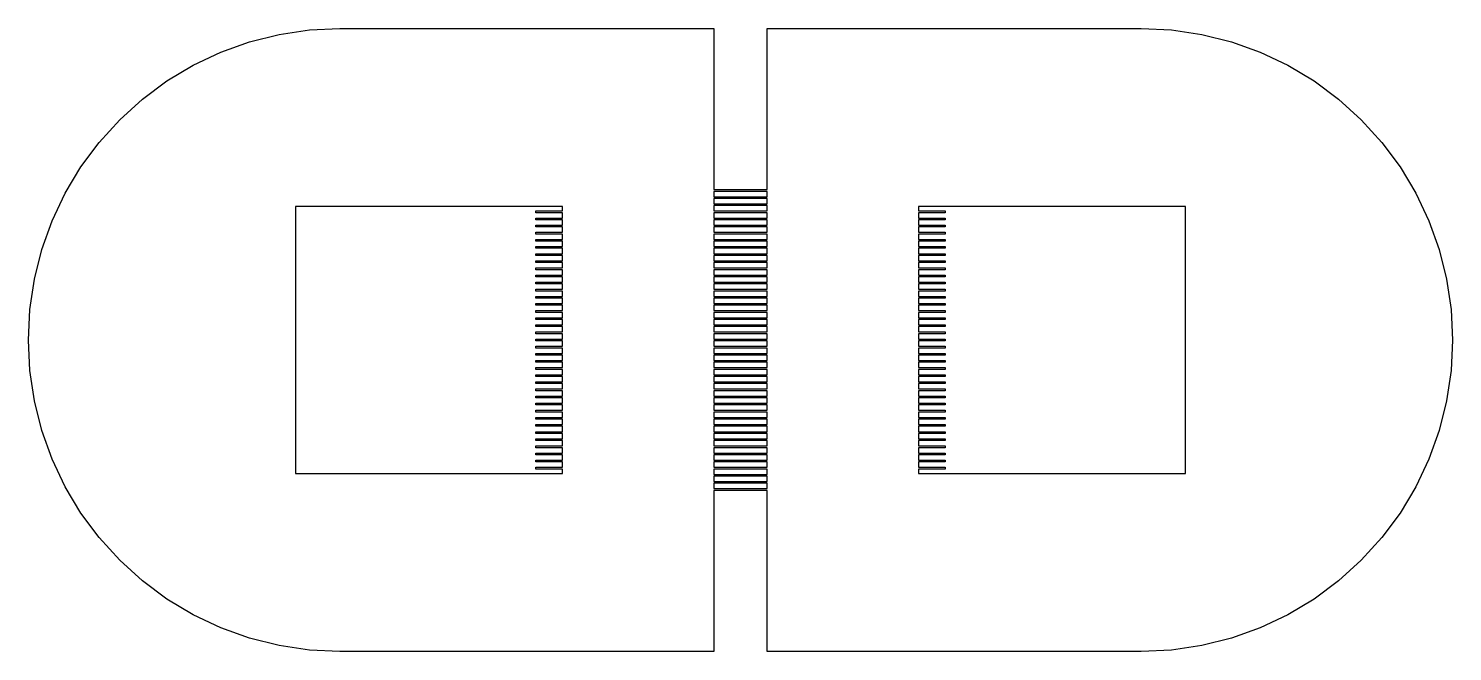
# Model space of a CAD drawing. Extents: x -25 to 123, y -44 to 109.
# Drawn here: x 0.51 to 8.69, y 23.52 to 27.1 of the extents above; entities that cross this region are included whole.
import ezdxf

# ---------------------------------------------------------------- set-up
doc = ezdxf.new("R2010")
doc.units = 0

msp = doc.modelspace()

# ---------------------------------------------------------------- linework, layer by layer
for p, q in [((1.95172, 27.0645), (2.12544, 27.0903)), ((2.12544, 27.0903), (2.30084, 27.0989)), ((2.30084, 27.0989), (4.4483, 27.0989)), ((4.4483, 27.0989), (4.4483, 26.1734)), ((4.75508, 26.1734), (4.75508, 27.0989)), ((4.75508, 27.0989), (6.90254, 27.0989)), ((6.90254, 27.0989), (7.07794, 27.0903)), ((7.07794, 27.0903), (7.25166, 27.0645)), ((1.61601, 26.9627), (1.78137, 27.0218)), ((1.78137, 27.0218), (1.95172, 27.0645)), ((7.25166, 27.0645), (7.42201, 27.0218)), ((7.42201, 27.0218), (7.58737, 26.9627)), ((1.45726, 26.8876), (1.61601, 26.9627)), ((7.58737, 26.9627), (7.74612, 26.8876)), ((1.30663, 26.7973), (1.45726, 26.8876)), ((7.74612, 26.8876), (7.89676, 26.7973)), ((1.16557, 26.6927), (1.30663, 26.7973)), ((7.89676, 26.7973), (8.03781, 26.6927)), ((1.03545, 26.5747), (1.16557, 26.6927)), ((8.03781, 26.6927), (8.16794, 26.5747)), ((0.9175, 26.4446), (1.03545, 26.5747)), ((8.16794, 26.5747), (8.28589, 26.4446)), ((0.8129, 26.3036), (0.9175, 26.4446)), ((8.28589, 26.4446), (8.39049, 26.3036)), ((0.72261, 26.1529), (0.8129, 26.3036)), ((8.39049, 26.3036), (8.48077, 26.1529)), ((0.64752, 25.9942), (0.72261, 26.1529)), ((4.4483, 26.1734), (4.75508, 26.1734)), ((4.75508, 26.1632), (4.4483, 26.1632)), ((4.4483, 26.1632), (4.4483, 26.1325)), ((4.4483, 26.1325), (4.75508, 26.1325)), ((4.75508, 26.1223), (4.4483, 26.1223)), ((4.4483, 26.1223), (4.4483, 26.0916)), ((4.75508, 26.1325), (4.75508, 26.1632)), ((4.75508, 26.0916), (4.75508, 26.1223)), ((8.48077, 26.1529), (8.55586, 25.9942)), ((3.57909, 26.0763), (2.0452, 26.0763)), ((2.0452, 26.0763), (2.0452, 24.5424)), ((3.4257, 26.0405), (3.4257, 26.0507)), ((3.4257, 26.0507), (3.57909, 26.0507)), ((3.57909, 26.0405), (3.4257, 26.0405)), ((3.57909, 26.0507), (3.57909, 26.0763)), ((3.57909, 26.0098), (3.57909, 26.0405)), ((4.4483, 26.0916), (4.75508, 26.0916)), ((4.75508, 26.0814), (4.4483, 26.0814)), ((4.4483, 26.0814), (4.4483, 26.0507)), ((4.4483, 26.0507), (4.75508, 26.0507)), ((4.75508, 26.0405), (4.4483, 26.0405)), ((4.4483, 26.0405), (4.4483, 26.0098)), ((4.75508, 26.0507), (4.75508, 26.0814)), ((4.75508, 26.0098), (4.75508, 26.0405)), ((7.15819, 26.0763), (5.6243, 26.0763)), ((5.6243, 26.0763), (5.6243, 26.0507)), ((5.6243, 26.0507), (5.77768, 26.0507)), ((5.77768, 26.0405), (5.6243, 26.0405)), ((5.6243, 26.0405), (5.6243, 26.0098)), ((5.77768, 26.0507), (5.77768, 26.0405)), ((7.15819, 24.5424), (7.15819, 26.0763)), ((0.58836, 25.8288), (0.64752, 25.9942)), ((3.4257, 25.9996), (3.4257, 26.0098)), ((3.4257, 26.0098), (3.57909, 26.0098)), ((3.57909, 25.9996), (3.4257, 25.9996)), ((3.4257, 25.9587), (3.4257, 25.9689)), ((3.4257, 25.9689), (3.57909, 25.9689)), ((3.57909, 25.9587), (3.4257, 25.9587)), ((3.57909, 25.9689), (3.57909, 25.9996)), ((3.57909, 25.928), (3.57909, 25.9587)), ((4.4483, 26.0098), (4.75508, 26.0098)), ((4.75508, 25.9996), (4.4483, 25.9996)), ((4.4483, 25.9996), (4.4483, 25.9689)), ((4.4483, 25.9689), (4.75508, 25.9689)), ((4.75508, 25.9587), (4.4483, 25.9587)), ((4.4483, 25.9587), (4.4483, 25.928)), ((4.75508, 25.9689), (4.75508, 25.9996)), ((4.75508, 25.928), (4.75508, 25.9587)), ((5.6243, 26.0098), (5.77768, 26.0098)), ((5.77768, 25.9996), (5.6243, 25.9996)), ((5.6243, 25.9996), (5.6243, 25.9689)), ((5.6243, 25.9689), (5.77768, 25.9689)), ((5.77768, 25.9587), (5.6243, 25.9587)), ((5.6243, 25.9587), (5.6243, 25.928)), ((5.77768, 26.0098), (5.77768, 25.9996)), ((5.77768, 25.9689), (5.77768, 25.9587)), ((8.55586, 25.9942), (8.61502, 25.8288)), ((3.4257, 25.9178), (3.4257, 25.928)), ((3.4257, 25.928), (3.57909, 25.928)), ((3.57909, 25.9178), (3.4257, 25.9178)), ((3.4257, 25.8769), (3.4257, 25.8871)), ((3.4257, 25.8871), (3.57909, 25.8871)), ((3.57909, 25.8769), (3.4257, 25.8769)), ((3.57909, 25.8871), (3.57909, 25.9178)), ((3.57909, 25.8462), (3.57909, 25.8769)), ((4.4483, 25.928), (4.75508, 25.928)), ((4.75508, 25.9178), (4.4483, 25.9178)), ((4.4483, 25.9178), (4.4483, 25.8871)), ((4.4483, 25.8871), (4.75508, 25.8871)), ((4.75508, 25.8769), (4.4483, 25.8769)), ((4.4483, 25.8769), (4.4483, 25.8462)), ((4.75508, 25.8871), (4.75508, 25.9178)), ((4.75508, 25.8462), (4.75508, 25.8769)), ((5.6243, 25.928), (5.77768, 25.928)), ((5.77768, 25.9178), (5.6243, 25.9178)), ((5.6243, 25.9178), (5.6243, 25.8871)), ((5.6243, 25.8871), (5.77768, 25.8871)), ((5.77768, 25.8769), (5.6243, 25.8769)), ((5.6243, 25.8769), (5.6243, 25.8462)), ((5.77768, 25.928), (5.77768, 25.9178)), ((5.77768, 25.8871), (5.77768, 25.8769)), ((0.54568, 25.6585), (0.58836, 25.8288)), ((3.4257, 25.836), (3.4257, 25.8462)), ((3.4257, 25.8462), (3.57909, 25.8462)), ((3.57909, 25.836), (3.4257, 25.836)), ((3.4257, 25.7951), (3.4257, 25.8053)), ((3.4257, 25.8053), (3.57909, 25.8053)), ((3.57909, 25.7951), (3.4257, 25.7951)), ((3.57909, 25.8053), (3.57909, 25.836)), ((3.57909, 25.7644), (3.57909, 25.7951)), ((4.4483, 25.8462), (4.75508, 25.8462)), ((4.75508, 25.836), (4.4483, 25.836)), ((4.4483, 25.836), (4.4483, 25.8053)), ((4.4483, 25.8053), (4.75508, 25.8053)), ((4.75508, 25.7951), (4.4483, 25.7951)), ((4.4483, 25.7951), (4.4483, 25.7644)), ((4.75508, 25.8053), (4.75508, 25.836)), ((4.75508, 25.7644), (4.75508, 25.7951)), ((5.6243, 25.8462), (5.77768, 25.8462)), ((5.77768, 25.836), (5.6243, 25.836)), ((5.6243, 25.836), (5.6243, 25.8053)), ((5.6243, 25.8053), (5.77768, 25.8053)), ((5.77768, 25.7951), (5.6243, 25.7951)), ((5.6243, 25.7951), (5.6243, 25.7644)), ((5.77768, 25.8462), (5.77768, 25.836)), ((5.77768, 25.8053), (5.77768, 25.7951)), ((8.61502, 25.8288), (8.6577, 25.6585)), ((3.4257, 25.7542), (3.4257, 25.7644)), ((3.4257, 25.7644), (3.57909, 25.7644)), ((3.57909, 25.7542), (3.4257, 25.7542)), ((3.4257, 25.7133), (3.4257, 25.7235)), ((3.4257, 25.7235), (3.57909, 25.7235)), ((3.57909, 25.7133), (3.4257, 25.7133)), ((3.57909, 25.7235), (3.57909, 25.7542)), ((3.57909, 25.6826), (3.57909, 25.7133)), ((4.4483, 25.7644), (4.75508, 25.7644)), ((4.75508, 25.7542), (4.4483, 25.7542)), ((4.4483, 25.7542), (4.4483, 25.7235)), ((4.4483, 25.7235), (4.75508, 25.7235)), ((4.75508, 25.7133), (4.4483, 25.7133)), ((4.4483, 25.7133), (4.4483, 25.6826)), ((4.75508, 25.7235), (4.75508, 25.7542)), ((4.75508, 25.6826), (4.75508, 25.7133)), ((5.6243, 25.7644), (5.77768, 25.7644)), ((5.77768, 25.7542), (5.6243, 25.7542)), ((5.6243, 25.7542), (5.6243, 25.7235)), ((5.6243, 25.7235), (5.77768, 25.7235)), ((5.77768, 25.7133), (5.6243, 25.7133)), ((5.6243, 25.7133), (5.6243, 25.6826)), ((5.77768, 25.7644), (5.77768, 25.7542)), ((5.77768, 25.7235), (5.77768, 25.7133)), ((0.51993, 25.4847), (0.54568, 25.6585)), ((3.4257, 25.6724), (3.4257, 25.6826)), ((3.4257, 25.6826), (3.57909, 25.6826)), ((3.57909, 25.6724), (3.4257, 25.6724)), ((3.4257, 25.6315), (3.4257, 25.6417)), ((3.4257, 25.6417), (3.57909, 25.6417)), ((3.57909, 25.6315), (3.4257, 25.6315)), ((3.57909, 25.6417), (3.57909, 25.6724)), ((3.57909, 25.6008), (3.57909, 25.6315)), ((4.4483, 25.6826), (4.75508, 25.6826)), ((4.75508, 25.6724), (4.4483, 25.6724)), ((4.4483, 25.6724), (4.4483, 25.6417)), ((4.4483, 25.6417), (4.75508, 25.6417)), ((4.75508, 25.6315), (4.4483, 25.6315)), ((4.4483, 25.6315), (4.4483, 25.6008)), ((4.75508, 25.6417), (4.75508, 25.6724)), ((4.75508, 25.6008), (4.75508, 25.6315)), ((5.6243, 25.6826), (5.77768, 25.6826)), ((5.77768, 25.6724), (5.6243, 25.6724)), ((5.6243, 25.6724), (5.6243, 25.6417)), ((5.6243, 25.6417), (5.77768, 25.6417)), ((5.77768, 25.6315), (5.6243, 25.6315)), ((5.6243, 25.6315), (5.6243, 25.6008)), ((5.77768, 25.6826), (5.77768, 25.6724)), ((5.77768, 25.6417), (5.77768, 25.6315)), ((8.6577, 25.6585), (8.68346, 25.4847)), ((3.4257, 25.5905), (3.4257, 25.6008)), ((3.4257, 25.6008), (3.57909, 25.6008)), ((3.57909, 25.5905), (3.4257, 25.5905)), ((3.4257, 25.5496), (3.4257, 25.5599)), ((3.4257, 25.5599), (3.57909, 25.5599)), ((3.57909, 25.5496), (3.4257, 25.5496)), ((3.57909, 25.5599), (3.57909, 25.5905)), ((3.57909, 25.519), (3.57909, 25.5496)), ((4.4483, 25.6008), (4.75508, 25.6008)), ((4.75508, 25.5905), (4.4483, 25.5905)), ((4.4483, 25.5905), (4.4483, 25.5599)), ((4.4483, 25.5599), (4.75508, 25.5599)), ((4.75508, 25.5496), (4.4483, 25.5496)), ((4.4483, 25.5496), (4.4483, 25.519)), ((4.75508, 25.5599), (4.75508, 25.5905)), ((4.75508, 25.519), (4.75508, 25.5496)), ((5.6243, 25.6008), (5.77768, 25.6008)), ((5.77768, 25.5905), (5.6243, 25.5905)), ((5.6243, 25.5905), (5.6243, 25.5599)), ((5.6243, 25.5599), (5.77768, 25.5599)), ((5.77768, 25.5496), (5.6243, 25.5496)), ((5.6243, 25.5496), (5.6243, 25.519)), ((5.77768, 25.6008), (5.77768, 25.5905)), ((5.77768, 25.5599), (5.77768, 25.5496)), ((0.51129, 25.3093), (0.51993, 25.4847)), ((3.4257, 25.5087), (3.4257, 25.519)), ((3.4257, 25.519), (3.57909, 25.519)), ((3.57909, 25.5087), (3.4257, 25.5087)), ((3.4257, 25.4678), (3.4257, 25.4781)), ((3.4257, 25.4781), (3.57909, 25.4781)), ((3.57909, 25.4678), (3.4257, 25.4678)), ((3.57909, 25.4781), (3.57909, 25.5087)), ((3.57909, 25.4372), (3.57909, 25.4678)), ((4.4483, 25.519), (4.75508, 25.519)), ((4.75508, 25.5087), (4.4483, 25.5087)), ((4.4483, 25.5087), (4.4483, 25.4781)), ((4.4483, 25.4781), (4.75508, 25.4781)), ((4.75508, 25.4678), (4.4483, 25.4678)), ((4.4483, 25.4678), (4.4483, 25.4372)), ((4.75508, 25.4781), (4.75508, 25.5087)), ((4.75508, 25.4372), (4.75508, 25.4678)), ((5.6243, 25.519), (5.77768, 25.519)), ((5.77768, 25.5087), (5.6243, 25.5087)), ((5.6243, 25.5087), (5.6243, 25.4781)), ((5.6243, 25.4781), (5.77768, 25.4781)), ((5.77768, 25.4678), (5.6243, 25.4678)), ((5.6243, 25.4678), (5.6243, 25.4372)), ((5.77768, 25.519), (5.77768, 25.5087)), ((5.77768, 25.4781), (5.77768, 25.4678)), ((8.68346, 25.4847), (8.69209, 25.3093)), ((3.4257, 25.4269), (3.4257, 25.4372)), ((3.4257, 25.4372), (3.57909, 25.4372)), ((3.57909, 25.4269), (3.4257, 25.4269)), ((3.4257, 25.386), (3.4257, 25.3963)), ((3.4257, 25.3963), (3.57909, 25.3963)), ((3.57909, 25.386), (3.4257, 25.386)), ((3.57909, 25.3963), (3.57909, 25.4269)), ((3.57909, 25.3554), (3.57909, 25.386)), ((4.4483, 25.4372), (4.75508, 25.4372)), ((4.75508, 25.4269), (4.4483, 25.4269)), ((4.4483, 25.4269), (4.4483, 25.3963)), ((4.4483, 25.3963), (4.75508, 25.3963)), ((4.75508, 25.386), (4.4483, 25.386)), ((4.4483, 25.386), (4.4483, 25.3554)), ((4.75508, 25.3963), (4.75508, 25.4269)), ((4.75508, 25.3554), (4.75508, 25.386)), ((5.6243, 25.4372), (5.77768, 25.4372)), ((5.77768, 25.4269), (5.6243, 25.4269)), ((5.6243, 25.4269), (5.6243, 25.3963)), ((5.6243, 25.3963), (5.77768, 25.3963)), ((5.77768, 25.386), (5.6243, 25.386)), ((5.6243, 25.386), (5.6243, 25.3554)), ((5.77768, 25.4372), (5.77768, 25.4269)), ((5.77768, 25.3963), (5.77768, 25.386)), ((0.51993, 25.1339), (0.51129, 25.3093)), ((3.4257, 25.3451), (3.4257, 25.3554)), ((3.4257, 25.3554), (3.57909, 25.3554)), ((3.57909, 25.3451), (3.4257, 25.3451)), ((3.4257, 25.3042), (3.4257, 25.3144)), ((3.4257, 25.3144), (3.57909, 25.3144)), ((3.57909, 25.3042), (3.4257, 25.3042)), ((3.57909, 25.3144), (3.57909, 25.3451)), ((3.57909, 25.2736), (3.57909, 25.3042)), ((4.4483, 25.3554), (4.75508, 25.3554)), ((4.75508, 25.3451), (4.4483, 25.3451)), ((4.4483, 25.3451), (4.4483, 25.3144)), ((4.4483, 25.3144), (4.75508, 25.3144)), ((4.75508, 25.3042), (4.4483, 25.3042)), ((4.4483, 25.3042), (4.4483, 25.2736)), ((4.75508, 25.3144), (4.75508, 25.3451)), ((4.75508, 25.2736), (4.75508, 25.3042)), ((5.6243, 25.3554), (5.77768, 25.3554)), ((5.77768, 25.3451), (5.6243, 25.3451)), ((5.6243, 25.3451), (5.6243, 25.3144)), ((5.6243, 25.3144), (5.77768, 25.3144)), ((5.77768, 25.3042), (5.6243, 25.3042)), ((5.6243, 25.3042), (5.6243, 25.2736)), ((5.77768, 25.3554), (5.77768, 25.3451)), ((5.77768, 25.3144), (5.77768, 25.3042)), ((8.69209, 25.3093), (8.68346, 25.1339)), ((3.4257, 25.2633), (3.4257, 25.2736)), ((3.4257, 25.2736), (3.57909, 25.2736)), ((3.57909, 25.2633), (3.4257, 25.2633)), ((3.4257, 25.2224), (3.4257, 25.2327)), ((3.4257, 25.2327), (3.57909, 25.2327)), ((3.57909, 25.2224), (3.4257, 25.2224)), ((3.57909, 25.2327), (3.57909, 25.2633)), ((3.57909, 25.1918), (3.57909, 25.2224)), ((4.4483, 25.2736), (4.75508, 25.2736)), ((4.75508, 25.2633), (4.4483, 25.2633)), ((4.4483, 25.2633), (4.4483, 25.2327)), ((4.4483, 25.2327), (4.75508, 25.2327)), ((4.75508, 25.2224), (4.4483, 25.2224)), ((4.4483, 25.2224), (4.4483, 25.1918)), ((4.75508, 25.2327), (4.75508, 25.2633)), ((4.75508, 25.1918), (4.75508, 25.2224)), ((5.6243, 25.2736), (5.77768, 25.2736)), ((5.77768, 25.2633), (5.6243, 25.2633)), ((5.6243, 25.2633), (5.6243, 25.2327)), ((5.6243, 25.2327), (5.77768, 25.2327)), ((5.77768, 25.2224), (5.6243, 25.2224)), ((5.6243, 25.2224), (5.6243, 25.1918)), ((5.77768, 25.2736), (5.77768, 25.2633)), ((5.77768, 25.2327), (5.77768, 25.2224)), ((0.54568, 24.9602), (0.51993, 25.1339)), ((3.4257, 25.1815), (3.4257, 25.1918)), ((3.4257, 25.1918), (3.57909, 25.1918)), ((3.57909, 25.1815), (3.4257, 25.1815)), ((3.4257, 25.1406), (3.4257, 25.1508)), ((3.4257, 25.1508), (3.57909, 25.1508)), ((3.57909, 25.1406), (3.4257, 25.1406)), ((3.57909, 25.1508), (3.57909, 25.1815)), ((3.57909, 25.1099), (3.57909, 25.1406)), ((4.4483, 25.1918), (4.75508, 25.1918)), ((4.75508, 25.1815), (4.4483, 25.1815)), ((4.4483, 25.1815), (4.4483, 25.1508)), ((4.4483, 25.1508), (4.75508, 25.1508)), ((4.75508, 25.1406), (4.4483, 25.1406)), ((4.4483, 25.1406), (4.4483, 25.1099)), ((4.75508, 25.1508), (4.75508, 25.1815)), ((4.75508, 25.1099), (4.75508, 25.1406)), ((5.6243, 25.1918), (5.77768, 25.1918)), ((5.77768, 25.1815), (5.6243, 25.1815)), ((5.6243, 25.1815), (5.6243, 25.1508)), ((5.6243, 25.1508), (5.77768, 25.1508)), ((5.77768, 25.1406), (5.6243, 25.1406)), ((5.6243, 25.1406), (5.6243, 25.1099)), ((5.77768, 25.1918), (5.77768, 25.1815)), ((5.77768, 25.1508), (5.77768, 25.1406)), ((8.68346, 25.1339), (8.6577, 24.9602)), ((3.4257, 25.0997), (3.4257, 25.1099)), ((3.4257, 25.1099), (3.57909, 25.1099)), ((3.57909, 25.0997), (3.4257, 25.0997)), ((3.4257, 25.0588), (3.4257, 25.069)), ((3.4257, 25.069), (3.57909, 25.069)), ((3.57909, 25.0588), (3.4257, 25.0588)), ((3.57909, 25.069), (3.57909, 25.0997)), ((3.57909, 25.0281), (3.57909, 25.0588)), ((4.4483, 25.1099), (4.75508, 25.1099)), ((4.75508, 25.0997), (4.4483, 25.0997)), ((4.4483, 25.0997), (4.4483, 25.069)), ((4.4483, 25.069), (4.75508, 25.069)), ((4.75508, 25.0588), (4.4483, 25.0588)), ((4.4483, 25.0588), (4.4483, 25.0281)), ((4.75508, 25.069), (4.75508, 25.0997)), ((4.75508, 25.0281), (4.75508, 25.0588)), ((5.6243, 25.1099), (5.77768, 25.1099)), ((5.77768, 25.0997), (5.6243, 25.0997)), ((5.6243, 25.0997), (5.6243, 25.069)), ((5.6243, 25.069), (5.77768, 25.069)), ((5.77768, 25.0588), (5.6243, 25.0588)), ((5.6243, 25.0588), (5.6243, 25.0281)), ((5.77768, 25.1099), (5.77768, 25.0997)), ((5.77768, 25.069), (5.77768, 25.0588)), ((0.58836, 24.7899), (0.54568, 24.9602)), ((3.4257, 25.0179), (3.4257, 25.0281)), ((3.4257, 25.0281), (3.57909, 25.0281)), ((3.57909, 25.0179), (3.4257, 25.0179)), ((3.4257, 24.977), (3.4257, 24.9872)), ((3.4257, 24.9872), (3.57909, 24.9872)), ((3.57909, 24.977), (3.4257, 24.977)), ((3.57909, 24.9872), (3.57909, 25.0179)), ((3.57909, 24.9463), (3.57909, 24.977)), ((4.4483, 25.0281), (4.75508, 25.0281)), ((4.75508, 25.0179), (4.4483, 25.0179)), ((4.4483, 25.0179), (4.4483, 24.9872)), ((4.4483, 24.9872), (4.75508, 24.9872)), ((4.75508, 24.977), (4.4483, 24.977)), ((4.4483, 24.977), (4.4483, 24.9463)), ((4.75508, 24.9872), (4.75508, 25.0179)), ((4.75508, 24.9463), (4.75508, 24.977)), ((5.6243, 25.0281), (5.77768, 25.0281)), ((5.77768, 25.0179), (5.6243, 25.0179)), ((5.6243, 25.0179), (5.6243, 24.9872)), ((5.6243, 24.9872), (5.77768, 24.9872)), ((5.77768, 24.977), (5.6243, 24.977)), ((5.6243, 24.977), (5.6243, 24.9463)), ((5.77768, 25.0281), (5.77768, 25.0179)), ((5.77768, 24.9872), (5.77768, 24.977)), ((8.6577, 24.9602), (8.61502, 24.7899)), ((3.4257, 24.9361), (3.4257, 24.9463)), ((3.4257, 24.9463), (3.57909, 24.9463)), ((3.57909, 24.9361), (3.4257, 24.9361)), ((3.4257, 24.8952), (3.4257, 24.9054)), ((3.4257, 24.9054), (3.57909, 24.9054)), ((3.57909, 24.8952), (3.4257, 24.8952)), ((3.57909, 24.9054), (3.57909, 24.9361)), ((3.57909, 24.8645), (3.57909, 24.8952)), ((4.4483, 24.9463), (4.75508, 24.9463)), ((4.75508, 24.9361), (4.4483, 24.9361)), ((4.4483, 24.9361), (4.4483, 24.9054)), ((4.4483, 24.9054), (4.75508, 24.9054)), ((4.75508, 24.8952), (4.4483, 24.8952)), ((4.4483, 24.8952), (4.4483, 24.8645)), ((4.75508, 24.9054), (4.75508, 24.9361)), ((4.75508, 24.8645), (4.75508, 24.8952)), ((5.6243, 24.9463), (5.77768, 24.9463)), ((5.77768, 24.9361), (5.6243, 24.9361)), ((5.6243, 24.9361), (5.6243, 24.9054)), ((5.6243, 24.9054), (5.77768, 24.9054)), ((5.77768, 24.8952), (5.6243, 24.8952)), ((5.6243, 24.8952), (5.6243, 24.8645)), ((5.77768, 24.9463), (5.77768, 24.9361)), ((5.77768, 24.9054), (5.77768, 24.8952)), ((0.64752, 24.6245), (0.58836, 24.7899)), ((3.4257, 24.8543), (3.4257, 24.8645)), ((3.4257, 24.8645), (3.57909, 24.8645)), ((3.57909, 24.8543), (3.4257, 24.8543)), ((3.4257, 24.8134), (3.4257, 24.8236)), ((3.4257, 24.8236), (3.57909, 24.8236)), ((3.57909, 24.8134), (3.4257, 24.8134)), ((3.57909, 24.8236), (3.57909, 24.8543)), ((3.57909, 24.7827), (3.57909, 24.8134)), ((4.4483, 24.8645), (4.75508, 24.8645)), ((4.75508, 24.8543), (4.4483, 24.8543)), ((4.4483, 24.8543), (4.4483, 24.8236)), ((4.4483, 24.8236), (4.75508, 24.8236)), ((4.75508, 24.8134), (4.4483, 24.8134)), ((4.4483, 24.8134), (4.4483, 24.7827)), ((4.75508, 24.8236), (4.75508, 24.8543)), ((4.75508, 24.7827), (4.75508, 24.8134)), ((5.6243, 24.8645), (5.77768, 24.8645)), ((5.77768, 24.8543), (5.6243, 24.8543)), ((5.6243, 24.8543), (5.6243, 24.8236)), ((5.6243, 24.8236), (5.77768, 24.8236)), ((5.77768, 24.8134), (5.6243, 24.8134)), ((5.6243, 24.8134), (5.6243, 24.7827)), ((5.77768, 24.8645), (5.77768, 24.8543)), ((5.77768, 24.8236), (5.77768, 24.8134)), ((8.61502, 24.7899), (8.55586, 24.6245)), ((3.4257, 24.7725), (3.4257, 24.7827)), ((3.4257, 24.7827), (3.57909, 24.7827)), ((3.57909, 24.7725), (3.4257, 24.7725)), ((3.4257, 24.7316), (3.4257, 24.7418)), ((3.4257, 24.7418), (3.57909, 24.7418)), ((3.57909, 24.7316), (3.4257, 24.7316)), ((3.57909, 24.7418), (3.57909, 24.7725)), ((3.57909, 24.7009), (3.57909, 24.7316)), ((4.4483, 24.7827), (4.75508, 24.7827)), ((4.75508, 24.7725), (4.4483, 24.7725)), ((4.4483, 24.7725), (4.4483, 24.7418)), ((4.4483, 24.7418), (4.75508, 24.7418)), ((4.75508, 24.7316), (4.4483, 24.7316)), ((4.4483, 24.7316), (4.4483, 24.7009)), ((4.75508, 24.7418), (4.75508, 24.7725)), ((4.75508, 24.7009), (4.75508, 24.7316)), ((5.6243, 24.7827), (5.77768, 24.7827)), ((5.77768, 24.7725), (5.6243, 24.7725)), ((5.6243, 24.7725), (5.6243, 24.7418)), ((5.6243, 24.7418), (5.77768, 24.7418)), ((5.77768, 24.7316), (5.6243, 24.7316)), ((5.6243, 24.7316), (5.6243, 24.7009)), ((5.77768, 24.7827), (5.77768, 24.7725)), ((5.77768, 24.7418), (5.77768, 24.7316)), ((0.72261, 24.4658), (0.64752, 24.6245)), ((3.4257, 24.6907), (3.4257, 24.7009)), ((3.4257, 24.7009), (3.57909, 24.7009)), ((3.57909, 24.6907), (3.4257, 24.6907)), ((3.4257, 24.6498), (3.4257, 24.66)), ((3.4257, 24.66), (3.57909, 24.66)), ((3.57909, 24.6498), (3.4257, 24.6498)), ((3.57909, 24.66), (3.57909, 24.6907)), ((3.57909, 24.6191), (3.57909, 24.6498)), ((4.4483, 24.7009), (4.75508, 24.7009)), ((4.75508, 24.6907), (4.4483, 24.6907)), ((4.4483, 24.6907), (4.4483, 24.66)), ((4.4483, 24.66), (4.75508, 24.66)), ((4.75508, 24.6498), (4.4483, 24.6498)), ((4.4483, 24.6498), (4.4483, 24.6191)), ((4.75508, 24.66), (4.75508, 24.6907)), ((4.75508, 24.6191), (4.75508, 24.6498)), ((5.6243, 24.7009), (5.77768, 24.7009)), ((5.77768, 24.6907), (5.6243, 24.6907)), ((5.6243, 24.6907), (5.6243, 24.66)), ((5.6243, 24.66), (5.77768, 24.66)), ((5.77768, 24.6498), (5.6243, 24.6498)), ((5.6243, 24.6498), (5.6243, 24.6191)), ((5.77768, 24.7009), (5.77768, 24.6907)), ((5.77768, 24.66), (5.77768, 24.6498)), ((8.55586, 24.6245), (8.48077, 24.4658)), ((2.0452, 24.5424), (3.57909, 24.5424)), ((3.4257, 24.6089), (3.4257, 24.6191)), ((3.4257, 24.6191), (3.57909, 24.6191)), ((3.57909, 24.6089), (3.4257, 24.6089)), ((3.4257, 24.568), (3.4257, 24.5782)), ((3.4257, 24.5782), (3.57909, 24.5782)), ((3.57909, 24.568), (3.4257, 24.568)), ((3.57909, 24.5782), (3.57909, 24.6089)), ((3.57909, 24.5424), (3.57909, 24.568)), ((4.4483, 24.6191), (4.75508, 24.6191)), ((4.75508, 24.6089), (4.4483, 24.6089)), ((4.4483, 24.6089), (4.4483, 24.5782)), ((4.4483, 24.5782), (4.75508, 24.5782)), ((4.75508, 24.568), (4.4483, 24.568)), ((4.4483, 24.568), (4.4483, 24.5373)), ((4.75508, 24.5782), (4.75508, 24.6089)), ((4.75508, 24.5373), (4.75508, 24.568)), ((5.6243, 24.6191), (5.77768, 24.6191)), ((5.77768, 24.6089), (5.6243, 24.6089)), ((5.6243, 24.6089), (5.6243, 24.5782)), ((5.6243, 24.5782), (5.77768, 24.5782)), ((5.77768, 24.568), (5.6243, 24.568)), ((5.6243, 24.568), (5.6243, 24.5424)), ((5.6243, 24.5424), (7.15819, 24.5424)), ((5.77768, 24.6191), (5.77768, 24.6089)), ((5.77768, 24.5782), (5.77768, 24.568)), ((0.8129, 24.3151), (0.72261, 24.4658)), ((4.4483, 24.5373), (4.75508, 24.5373)), ((4.75508, 24.5271), (4.4483, 24.5271)), ((4.4483, 24.5271), (4.4483, 24.4964)), ((4.4483, 24.4964), (4.75508, 24.4964)), ((4.75508, 24.4862), (4.4483, 24.4862)), ((4.4483, 24.4862), (4.4483, 24.4555)), ((4.75508, 24.4964), (4.75508, 24.5271)), ((4.75508, 24.4555), (4.75508, 24.4862)), ((8.48077, 24.4658), (8.39049, 24.3151)), ((4.4483, 24.4555), (4.75508, 24.4555)), ((4.75508, 24.4453), (4.4483, 24.4453)), ((4.4483, 24.4453), (4.4483, 23.5198)), ((4.75508, 23.5198), (4.75508, 24.4453)), ((0.9175, 24.1741), (0.8129, 24.3151)), ((8.39049, 24.3151), (8.28589, 24.1741)), ((1.03545, 24.0439), (0.9175, 24.1741)), ((8.28589, 24.1741), (8.16794, 24.0439)), ((1.16557, 23.926), (1.03545, 24.0439)), ((8.16794, 24.0439), (8.03781, 23.926)), ((1.30663, 23.8214), (1.16557, 23.926)), ((8.03781, 23.926), (7.89676, 23.8214)), ((1.45726, 23.7311), (1.30663, 23.8214)), ((7.89676, 23.8214), (7.74612, 23.7311)), ((1.61601, 23.656), (1.45726, 23.7311)), ((7.74612, 23.7311), (7.58737, 23.656)), ((1.78137, 23.5969), (1.61601, 23.656)), ((7.58737, 23.656), (7.42201, 23.5969)), ((1.95172, 23.5542), (1.78137, 23.5969)), ((7.42201, 23.5969), (7.25166, 23.5542)), ((2.12544, 23.5284), (1.95172, 23.5542)), ((2.30084, 23.5198), (2.12544, 23.5284)), ((4.4483, 23.5198), (2.30084, 23.5198)), ((6.90254, 23.5198), (4.75508, 23.5198)), ((7.07794, 23.5284), (6.90254, 23.5198)), ((7.25166, 23.5542), (7.07794, 23.5284))]:
    msp.add_line(p, q)

doc.saveas('drawing.dxf')
